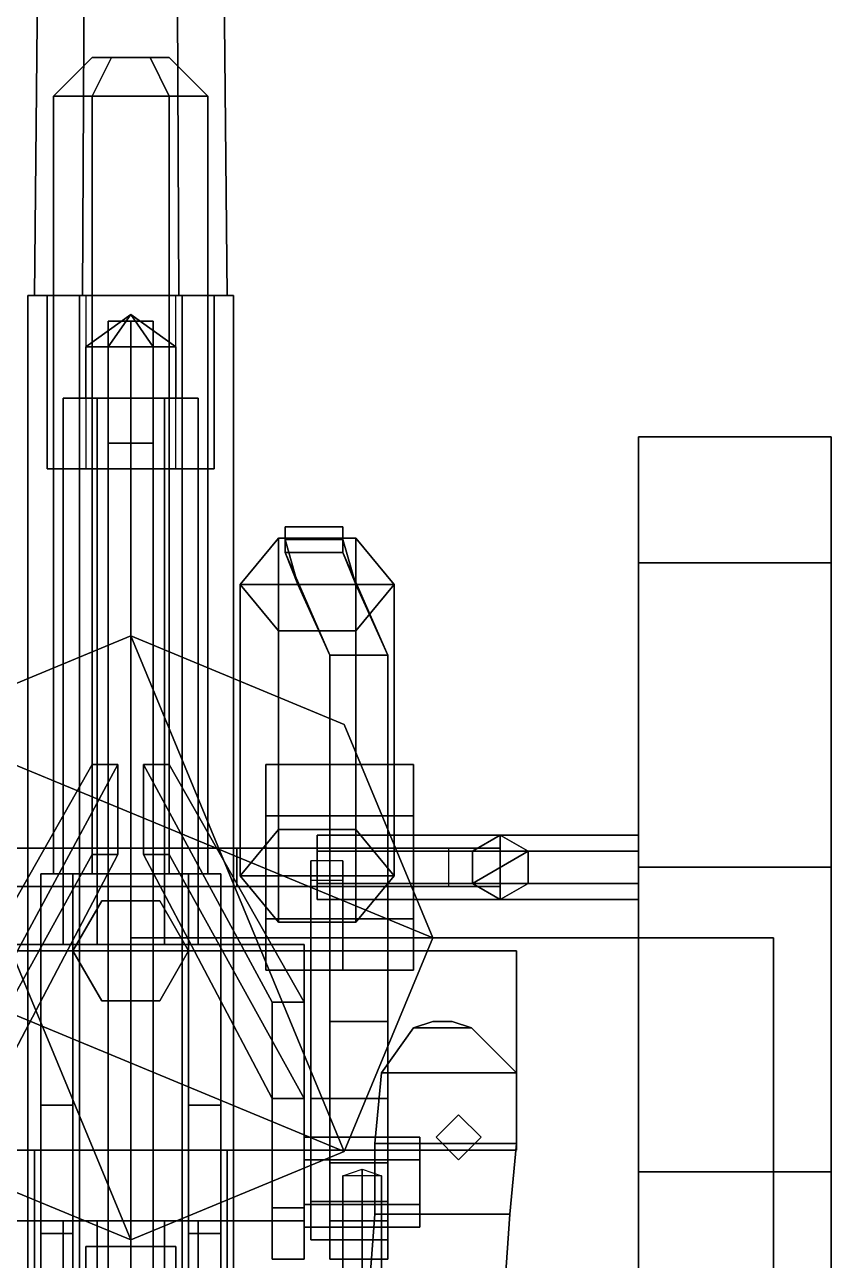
# Model space of a CAD drawing. Header units: millimetres. Extents: x -1.09 to 1.09, y -4.88 to 3.65.
# Drawn here: x -0.165 to 1.09, y -0.502 to 1.421 of the extents above; entities that cross this region are included whole.
import ezdxf

# ---------------------------------------------------------------- set-up
doc = ezdxf.new("R2010")
doc.units = ezdxf.units.MM
for name, color, linetype in [('gun', 1, 'Continuous'), ('sleeve', 5, 'Continuous'), ('support', 6, 'Continuous'), ('turret', 3, 'Continuous'), ('wheels', 2, 'Continuous')]:
    doc.layers.add(name, color=color, linetype=linetype)

msp = doc.modelspace()

# ---------------------------------------------------------------- linework, layer by layer
for points in [[(0.44, 0.19, 0.8086), (0.44, 0.27, 0.67), (0.21, 0.27, 0.67), (0.21, 0.19, 0.8086)], [(0.44, 0.27, 0.67), (0.44, 0.19, 0.5314), (0.21, 0.19, 0.5314), (0.21, 0.27, 0.67)], [(0.21, 0.03, 0.8086), (0.21, 0.19, 0.8086), (0.21, 0.27, 0.67), (0.21, -0.05, 0.67)], [(0.21, -0.05, 0.67), (0.21, 0.27, 0.67), (0.21, 0.19, 0.5314), (0.21, 0.03, 0.5314)], [(0.44, 0.03, 0.5314), (0.44, 0.19, 0.5314), (0.44, 0.27, 0.67), (0.44, -0.05, 0.67)], [(0.44, -0.05, 0.67), (0.44, 0.27, 0.67), (0.44, 0.19, 0.8086), (0.44, 0.03, 0.8086)], [(0.44, 0.03, 0.8086), (0.44, 0.19, 0.8086), (0.21, 0.19, 0.8086), (0.21, 0.03, 0.8086)], [(0.44, 0.19, 0.5314), (0.44, 0.03, 0.5314), (0.21, 0.03, 0.5314), (0.21, 0.19, 0.5314)], [(0.575, 0.16, 0.43), (0.5317, 0.135, 0.43), (0.5317, 0.135, 0.83), (0.575, 0.16, 0.83)], [(0.575, 0.06, 0.83), (0.575, 0.16, 0.83), (0.5317, 0.135, 0.83), (0.5317, 0.085, 0.83)], [(0.5317, 0.135, 0.43), (0.575, 0.16, 0.43), (0.6183, 0.135, 0.43), (0.5317, 0.085, 0.43)], [(0.6183, 0.135, 0.43), (0.575, 0.16, 0.43), (0.575, 0.16, 0.83), (0.6183, 0.135, 0.83)], [(0.6183, 0.085, 0.83), (0.6183, 0.135, 0.83), (0.575, 0.16, 0.83), (0.575, 0.06, 0.83)], [(0.575, 0.14, 0.48), (0.575, 0.14, 0.44), (-0.575, 0.14, 0.44), (-0.575, 0.14, 0.48)], [(-0.575, 0.14, 0.44), (0.575, 0.14, 0.44), (0.575, 0.08, 0.44), (-0.575, 0.08, 0.44)], [(-0.575, 0.08, 0.48), (0.575, 0.08, 0.48), (0.575, 0.14, 0.48), (-0.575, 0.14, 0.48)], [(0.165, 0.14, 0.54), (0.495, 0.14, 0.48), (-0.465, 0.14, 0.48), (-0.205, 0.14, 0.54)], [(-0.205, 0.08, 0.54), (0.165, 0.08, 0.54), (0.165, 0.14, 0.54), (-0.205, 0.14, 0.54)], [(0.165, 0.08, 0.54), (0.495, 0.08, 0.48), (0.495, 0.14, 0.48), (0.165, 0.14, 0.54)], [(0.5317, 0.135, 0.43), (0.5317, 0.085, 0.43), (0.5317, 0.085, 0.83), (0.5317, 0.135, 0.83)], [(0.5317, 0.085, 0.43), (0.6183, 0.135, 0.43), (0.6183, 0.085, 0.43), (0.575, 0.06, 0.43)], [(0.575, 0.08, 0.48), (0.575, 0.08, 0.44), (0.575, 0.14, 0.44), (0.575, 0.14, 0.48)], [(0.6183, 0.085, 0.43), (0.6183, 0.135, 0.43), (0.6183, 0.135, 0.83), (0.6183, 0.085, 0.83)], [(-0.575, 0.08, 0.44), (0.575, 0.08, 0.44), (0.575, 0.08, 0.48), (-0.575, 0.08, 0.48)], [(-0.465, 0.08, 0.48), (0.495, 0.08, 0.48), (0.165, 0.08, 0.54), (-0.205, 0.08, 0.54)], [(0.5317, 0.085, 0.43), (0.575, 0.06, 0.43), (0.575, 0.06, 0.83), (0.5317, 0.085, 0.83)], [(0.575, 0.06, 0.43), (0.6183, 0.085, 0.43), (0.6183, 0.085, 0.83), (0.575, 0.06, 0.83)], [(-0.045, 0.0579, 0.67), (-0.09, -0.02, 0.67), (-0.09, -0.02, 0.87), (-0.045, 0.0579, 0.87)], [(0.09, -0.02, 0.67), (-0.09, -0.02, 0.67), (-0.045, 0.0579, 0.67), (0.045, 0.0579, 0.67)], [(0.045, 0.0579, 0.67), (-0.045, 0.0579, 0.67), (-0.045, 0.0579, 0.87), (0.045, 0.0579, 0.87)], [(0.09, -0.02, 0.67), (0.045, 0.0579, 0.67), (0.045, 0.0579, 0.87), (0.09, -0.02, 0.87)], [(0.44, -0.05, 0.67), (0.44, 0.03, 0.8086), (0.21, 0.03, 0.8086), (0.21, -0.05, 0.67)], [(0.44, 0.03, 0.5314), (0.44, -0.05, 0.67), (0.21, -0.05, 0.67), (0.21, 0.03, 0.5314)], [(1, 0, -6.46), (1, 0, -7.46), (0, 0, -7.46), (0, 0, -6.46)], [(1, 0, -7.46), (1, -1, -7.46), (0, -1, -7.46), (0, 0, -7.46)], [(0, 0, -7.46), (0, -1, -7.46), (0, -1, -6.46), (0, 0, -6.46)], [(0, 0, -6.46), (0, -1, -6.46), (1, -1, -6.46), (1, 0, -6.46)], [(1, -1, -6.46), (1, -1, -7.46), (1, 0, -7.46), (1, 0, -6.46)], [(0.6, -0.02, 0.78), (0.6, -0.02, 0.6), (-0.6, -0.02, 0.6), (-0.6, -0.02, 0.78)], [(0.6, -0.02, 0.6), (0.6, -0.33, 0.62), (-0.6, -0.33, 0.62), (-0.6, -0.02, 0.6)], [(-0.6, -0.02, 0.78), (-0.6, -0.33, 0.76), (0.6, -0.33, 0.76), (0.6, -0.02, 0.78)], [(-0.09, -0.02, 0.67), (-0.045, -0.0979, 0.67), (-0.045, -0.0979, 0.87), (-0.09, -0.02, 0.87)], [(0.045, -0.0979, 0.67), (-0.045, -0.0979, 0.67), (-0.09, -0.02, 0.67), (0.09, -0.02, 0.67)], [(0.045, -0.0979, 0.67), (0.09, -0.02, 0.67), (0.09, -0.02, 0.87), (0.045, -0.0979, 0.87)], [(0.6, -0.33, 0.76), (0.6, -0.33, 0.62), (0.6, -0.02, 0.6), (0.6, -0.02, 0.78)], [(-0.045, -0.0979, 0.67), (0.045, -0.0979, 0.67), (0.045, -0.0979, 0.87), (-0.045, -0.0979, 0.87)], [(0.51, -0.275, 0.43), (0.475, -0.31, 0.43), (0.475, -0.31, 0.95), (0.51, -0.275, 0.95)], [(0.51, -0.275, 0.43), (0.545, -0.31, 0.43), (0.51, -0.345, 0.43), (0.475, -0.31, 0.43)], [(0.475, -0.31, 0.95), (0.51, -0.345, 0.95), (0.545, -0.31, 0.95), (0.51, -0.275, 0.95)], [(0.545, -0.31, 0.43), (0.51, -0.275, 0.43), (0.51, -0.275, 0.95), (0.545, -0.31, 0.95)], [(0.475, -0.31, 0.43), (0.51, -0.345, 0.43), (0.51, -0.345, 0.95), (0.475, -0.31, 0.95)], [(0.51, -0.345, 0.43), (0.545, -0.31, 0.43), (0.545, -0.31, 0.95), (0.51, -0.345, 0.95)], [(-0.6, -0.33, 0.76), (-0.6, -0.33, 0.62), (0.6, -0.33, 0.62), (0.6, -0.33, 0.76)], [(-0.15, -0.33, 0.62), (-0.15, -0.84, 0.62), (-0.15, -0.84, 0.76), (-0.15, -0.33, 0.76)], [(0.15, -0.33, 0.76), (0.15, -0.33, 0.62), (-0.15, -0.33, 0.62), (-0.15, -0.33, 0.76)], [(0.15, -0.33, 0.62), (0.15, -0.84, 0.62), (-0.15, -0.84, 0.62), (-0.15, -0.33, 0.62)], [(-0.15, -0.33, 0.76), (-0.15, -0.84, 0.76), (0.15, -0.84, 0.76), (0.15, -0.33, 0.76)], [(0.15, -0.84, 0.76), (0.15, -0.84, 0.62), (0.15, -0.33, 0.62), (0.15, -0.33, 0.76)]]:
    msp.add_3dface(points)
at = {"layer": 'gun'}
for points in [[(-0.07, 2.01, 1.6612), (-0.14, 2.01, 1.54), (-0.15, 1, 1.54), (-0.075, 1, 1.6699)], [(-0.14, 2.01, 1.54), (-0.07, 2.01, 1.4188), (-0.075, 1, 1.4101), (-0.15, 1, 1.54)], [(0.07, 2.01, 1.6612), (-0.07, 2.01, 1.6612), (-0.075, 1, 1.6699), (0.075, 1, 1.6699)], [(-0.07, 2.01, 1.4188), (0.07, 2.01, 1.4188), (0.075, 1, 1.4101), (-0.075, 1, 1.4101)], [(0.14, 2.01, 1.54), (0.07, 2.01, 1.6612), (0.075, 1, 1.6699), (0.15, 1, 1.54)], [(0.07, 2.01, 1.4188), (0.14, 2.01, 1.54), (0.15, 1, 1.54), (0.075, 1, 1.4101)], [(-0.08, 1, 1.6786), (-0.16, 1, 1.54), (-0.16, -0.59, 1.54), (-0.08, -0.59, 1.6786)], [(-0.16, 1, 1.54), (-0.08, 1, 1.4014), (-0.08, -0.59, 1.4014), (-0.16, -0.59, 1.54)], [(0.16, 1, 1.54), (-0.16, 1, 1.54), (-0.08, 1, 1.6786), (0.08, 1, 1.6786)], [(0.08, 1, 1.4014), (-0.08, 1, 1.4014), (-0.16, 1, 1.54), (0.16, 1, 1.54)], [(0.08, 1, 1.6786), (-0.08, 1, 1.6786), (-0.08, -0.59, 1.6786), (0.08, -0.59, 1.6786)], [(-0.08, 1, 1.4014), (0.08, 1, 1.4014), (0.08, -0.59, 1.4014), (-0.08, -0.59, 1.4014)], [(0.16, 1, 1.54), (0.08, 1, 1.6786), (0.08, -0.59, 1.6786), (0.16, -0.59, 1.54)], [(0.08, 1, 1.4014), (0.16, 1, 1.54), (0.16, -0.59, 1.54), (0.08, -0.59, 1.4014)], [(-0.035, 0.96, 1.2), (0, 0.96, 1.165), (0, -0.48, 1.165), (-0.035, -0.48, 1.2)], [(0, 0.96, 1.235), (-0.035, 0.96, 1.2), (-0.035, -0.48, 1.2), (0, -0.48, 1.235)], [(0, 0.96, 1.165), (0.035, 0.96, 1.2), (0.035, -0.48, 1.2), (0, -0.48, 1.165)], [(0.035, 0.96, 1.2), (0, 0.96, 1.235), (0, -0.48, 1.235), (0.035, -0.48, 1.2)], [(0, 0.77, 1.875), (-0.035, 0.77, 1.84), (-0.035, -0.67, 1.84), (0, -0.67, 1.875)], [(-0.035, 0.77, 1.84), (0, 0.77, 1.805), (0, -0.67, 1.805), (-0.035, -0.67, 1.84)], [(0.035, 0.77, 1.84), (0, 0.77, 1.875), (0, -0.67, 1.875), (0.035, -0.67, 1.84)], [(0, 0.77, 1.805), (0.035, 0.77, 1.84), (0.035, -0.67, 1.84), (0, -0.67, 1.805)], [(-0.07, -0.48, 1.24), (-0.07, -0.8, 1.24), (-0.07, -0.8, 1.32), (-0.07, -0.48, 1.32)], [(0.07, -0.48, 1.32), (0.07, -0.48, 1.24), (-0.07, -0.48, 1.24), (-0.07, -0.48, 1.32)], [(-0.07, -0.48, 1.16), (-0.07, -0.67, 1.16), (-0.07, -0.8, 1.24), (-0.07, -0.48, 1.24)], [(0.07, -0.48, 1.24), (0.07, -0.48, 1.16), (-0.07, -0.48, 1.16), (-0.07, -0.48, 1.24)], [(0.07, -0.48, 1.16), (0.07, -0.67, 1.16), (-0.07, -0.67, 1.16), (-0.07, -0.48, 1.16)], [(0.07, -0.8, 1.32), (0.07, -0.8, 1.24), (0.07, -0.48, 1.24), (0.07, -0.48, 1.32)], [(0.07, -0.8, 1.24), (0.07, -0.67, 1.16), (0.07, -0.48, 1.16), (0.07, -0.48, 1.24)]]:
    msp.add_3dface(points, dxfattribs=at)
at = {"layer": 'sleeve'}
for points in [[(-0.06, 1.31, 1.0861), (-0.12, 1.31, 1.19), (-0.06, 1.37, 1.19), (-0.03, 1.37, 1.138)], [(-0.12, 1.31, 1.19), (-0.06, 1.31, 1.2939), (-0.03, 1.37, 1.242), (-0.06, 1.37, 1.19)], [(0.06, 1.31, 1.0861), (-0.06, 1.31, 1.0861), (-0.03, 1.37, 1.138), (0.03, 1.37, 1.138)], [(-0.06, 1.31, 1.2939), (0.06, 1.31, 1.2939), (0.03, 1.37, 1.242), (-0.03, 1.37, 1.242)], [(-0.03, 1.37, 1.242), (0.03, 1.37, 1.242), (0.06, 1.37, 1.19), (-0.06, 1.37, 1.19)], [(-0.06, 1.37, 1.19), (0.06, 1.37, 1.19), (0.03, 1.37, 1.138), (-0.03, 1.37, 1.138)], [(0.12, 1.31, 1.19), (0.06, 1.31, 1.0861), (0.03, 1.37, 1.138), (0.06, 1.37, 1.19)], [(0.06, 1.31, 1.2939), (0.12, 1.31, 1.19), (0.06, 1.37, 1.19), (0.03, 1.37, 1.242)], [(-0.06, 1.31, 1.2939), (-0.12, 1.31, 1.19), (-0.12, 0.1, 1.19), (-0.06, 0.1, 1.2939)], [(-0.12, 1.31, 1.19), (-0.06, 1.31, 1.0861), (-0.06, 0.1, 1.0861), (-0.12, 0.1, 1.19)], [(0.06, 1.31, 1.2939), (-0.06, 1.31, 1.2939), (-0.06, 0.1, 1.2939), (0.06, 0.1, 1.2939)], [(-0.06, 1.31, 1.0861), (0.06, 1.31, 1.0861), (0.06, 0.1, 1.0861), (-0.06, 0.1, 1.0861)], [(0.12, 1.31, 1.19), (0.06, 1.31, 1.2939), (0.06, 0.1, 1.2939), (0.12, 0.1, 1.19)], [(0.06, 1.31, 1.0861), (0.12, 1.31, 1.19), (0.12, 0.1, 1.19), (0.06, 0.1, 1.0861)], [(-0.07, 1, 1.27), (-0.07, 0.73, 1.27), (-0.13, 0.73, 1.44), (-0.13, 1, 1.44)], [(0.13, 1, 1.44), (0.07, 1, 1.27), (-0.07, 1, 1.27), (-0.13, 1, 1.44)], [(-0.13, 1, 1.44), (-0.13, 0.73, 1.44), (0.13, 0.73, 1.44), (0.13, 1, 1.44)], [(0.13, 0.73, 1.44), (0.07, 0.73, 1.27), (0.07, 1, 1.27), (0.13, 1, 1.44)], [(-0.035, 0.92, 1.7794), (-0.07, 0.92, 1.84), (0, 0.97, 1.84)], [(-0.07, 0.92, 1.84), (-0.035, 0.92, 1.9006), (0, 0.97, 1.84)], [(0.035, 0.92, 1.7794), (-0.035, 0.92, 1.7794), (0, 0.97, 1.84)], [(-0.035, 0.92, 1.9006), (0.035, 0.92, 1.9006), (0, 0.97, 1.84)], [(0.07, 0.92, 1.84), (0.035, 0.92, 1.7794), (0, 0.97, 1.84)], [(0.035, 0.92, 1.9006), (0.07, 0.92, 1.84), (0, 0.97, 1.84)], [(-0.035, 0.92, 1.9006), (-0.07, 0.92, 1.84), (-0.07, 0.84, 1.84), (-0.035, 0.84, 1.9006)], [(-0.07, 0.92, 1.84), (-0.035, 0.92, 1.7794), (-0.035, 0.84, 1.7794), (-0.07, 0.84, 1.84)], [(0.035, 0.92, 1.9006), (-0.035, 0.92, 1.9006), (-0.035, 0.84, 1.9006), (0.035, 0.84, 1.9006)], [(-0.035, 0.92, 1.7794), (0.035, 0.92, 1.7794), (0.035, 0.84, 1.7794), (-0.035, 0.84, 1.7794)], [(0.07, 0.92, 1.84), (0.035, 0.92, 1.9006), (0.035, 0.84, 1.9006), (0.07, 0.84, 1.84)], [(0.035, 0.92, 1.7794), (0.07, 0.92, 1.84), (0.07, 0.84, 1.84), (0.035, 0.84, 1.7794)], [(-0.0525, 0.84, 1.9609), (-0.105, 0.84, 1.87), (-0.105, -0.01, 1.87), (-0.0525, -0.01, 1.9609)], [(-0.105, 0.84, 1.87), (-0.0525, 0.84, 1.7791), (-0.0525, -0.01, 1.7791), (-0.105, -0.01, 1.87)], [(0.105, 0.84, 1.87), (-0.105, 0.84, 1.87), (-0.0525, 0.84, 1.9609), (0.0525, 0.84, 1.9609)], [(0.0525, 0.84, 1.7791), (-0.0525, 0.84, 1.7791), (-0.105, 0.84, 1.87), (0.105, 0.84, 1.87)], [(0.0525, 0.84, 1.9609), (-0.0525, 0.84, 1.9609), (-0.0525, -0.01, 1.9609), (0.0525, -0.01, 1.9609)], [(-0.0525, 0.84, 1.7791), (0.0525, 0.84, 1.7791), (0.0525, -0.01, 1.7791), (-0.0525, -0.01, 1.7791)], [(0.105, 0.84, 1.87), (0.0525, 0.84, 1.9609), (0.0525, -0.01, 1.9609), (0.105, -0.01, 1.87)], [(0.0525, 0.84, 1.7791), (0.105, 0.84, 1.87), (0.105, -0.01, 1.87), (0.0525, -0.01, 1.7791)], [(-0.13, 0.73, 1.44), (-0.07, 0.73, 1.27), (0.07, 0.73, 1.27), (0.13, 0.73, 1.44)], [(-0.06, 0.13, 1.09), (-0.27, -0.25, 1.35), (-0.27, -0.1, 1.35), (-0.06, 0.27, 1.09)], [(-0.06, 0.27, 1.09), (-0.27, -0.1, 1.35), (-0.22, -0.1, 1.35), (-0.02, 0.27, 1.09)], [(-0.22, -0.1, 1.35), (-0.22, -0.25, 1.35), (-0.02, 0.13, 1.09), (-0.02, 0.27, 1.09)], [(-0.02, 0.27, 1.09), (-0.02, 0.13, 1.09), (-0.06, 0.13, 1.09), (-0.06, 0.27, 1.09)], [(0.06, 0.27, 1.09), (0.06, 0.13, 1.09), (0.02, 0.13, 1.09), (0.02, 0.27, 1.09)], [(0.02, 0.13, 1.09), (0.22, -0.25, 1.35), (0.22, -0.1, 1.35), (0.02, 0.27, 1.09)], [(0.02, 0.27, 1.09), (0.22, -0.1, 1.35), (0.27, -0.1, 1.35), (0.06, 0.27, 1.09)], [(0.27, -0.1, 1.35), (0.27, -0.25, 1.35), (0.06, 0.13, 1.09), (0.06, 0.27, 1.09)], [(-0.02, 0.13, 1.09), (-0.22, -0.25, 1.35), (-0.27, -0.25, 1.35), (-0.06, 0.13, 1.09)], [(0.06, 0.13, 1.09), (0.27, -0.25, 1.35), (0.22, -0.25, 1.35), (0.02, 0.13, 1.09)], [(-0.09, 0.1, 1.19), (-0.09, 0.1, 1.09), (-0.14, 0.1, 1.09), (-0.14, 0.1, 1.19)], [(-0.14, 0.1, 1.09), (-0.14, -0.26, 1.09), (-0.14, -0.26, 1.19), (-0.14, 0.1, 1.19)], [(-0.09, 0.1, 1.09), (-0.09, -0.26, 1.09), (-0.14, -0.26, 1.09), (-0.14, 0.1, 1.09)], [(-0.14, 0.1, 1.19), (-0.14, -0.26, 1.19), (-0.09, -0.26, 1.19), (-0.09, 0.1, 1.19)], [(0.12, 0.1, 1.19), (0.06, 0.1, 1.2939), (-0.06, 0.1, 1.2939), (-0.12, 0.1, 1.19)], [(0.06, 0.1, 1.0861), (0.12, 0.1, 1.19), (-0.12, 0.1, 1.19), (-0.06, 0.1, 1.0861)], [(-0.09, -0.26, 1.19), (-0.09, -0.26, 1.09), (-0.09, 0.1, 1.09), (-0.09, 0.1, 1.19)], [(0.14, 0.1, 1.19), (0.14, 0.1, 1.09), (0.09, 0.1, 1.09), (0.09, 0.1, 1.19)], [(0.09, 0.1, 1.09), (0.09, -0.26, 1.09), (0.09, -0.26, 1.19), (0.09, 0.1, 1.19)], [(0.14, 0.1, 1.09), (0.14, -0.26, 1.09), (0.09, -0.26, 1.09), (0.09, 0.1, 1.09)], [(0.09, 0.1, 1.19), (0.09, -0.26, 1.19), (0.14, -0.26, 1.19), (0.14, 0.1, 1.19)], [(0.14, -0.26, 1.19), (0.14, -0.26, 1.09), (0.14, 0.1, 1.09), (0.14, 0.1, 1.19)], [(0, -0.01, 1.73), (-0.27, -0.01, 1.73), (-0.09, -0.01, 1.97), (0, -0.01, 1.99)], [(-0.09, -0.01, 1.97), (-0.27, -0.01, 1.73), (-0.27, -0.44, 1.73), (-0.09, -0.44, 1.97)], [(0, -0.44, 1.73), (-0.27, -0.44, 1.73), (-0.27, -0.01, 1.73), (0, -0.01, 1.73)], [(0, -0.01, 1.99), (-0.09, -0.01, 1.97), (-0.09, -0.44, 1.97), (0, -0.44, 1.99)], [(0.09, -0.01, 1.97), (0.27, -0.01, 1.73), (0, -0.01, 1.73), (0, -0.01, 1.99)], [(0, -0.01, 1.73), (0.27, -0.01, 1.73), (0.27, -0.44, 1.73), (0, -0.44, 1.73)], [(0, -0.44, 1.99), (0.09, -0.44, 1.97), (0.09, -0.01, 1.97), (0, -0.01, 1.99)], [(0.09, -0.44, 1.97), (0.27, -0.44, 1.73), (0.27, -0.01, 1.73), (0.09, -0.01, 1.97)], [(0.22, -0.1, 1.35), (0.22, -0.42, 1.35), (0.22, -0.5, 1.57), (0.22, -0.1, 1.57)], [(0.27, -0.1, 1.57), (0.27, -0.1, 1.35), (0.22, -0.1, 1.35), (0.22, -0.1, 1.57)], [(0.22, -0.1, 1.57), (0.22, -0.5, 1.57), (0.22, -0.5, 1.73), (0.22, -0.1, 1.73)], [(0.27, -0.1, 1.73), (0.27, -0.1, 1.57), (0.22, -0.1, 1.57), (0.22, -0.1, 1.73)], [(0.22, -0.1, 1.73), (0.22, -0.5, 1.73), (0.27, -0.5, 1.73), (0.27, -0.1, 1.73)], [(0.27, -0.5, 1.57), (0.27, -0.42, 1.35), (0.27, -0.1, 1.35), (0.27, -0.1, 1.57)], [(0.27, -0.5, 1.73), (0.27, -0.5, 1.57), (0.27, -0.1, 1.57), (0.27, -0.1, 1.73)], [(-0.14, -0.26, 1.09), (-0.14, -0.46, 1.09), (-0.14, -0.46, 1.31), (-0.14, -0.26, 1.19)], [(-0.09, -0.26, 1.09), (-0.09, -0.46, 1.09), (-0.14, -0.46, 1.09), (-0.14, -0.26, 1.09)], [(-0.14, -0.26, 1.19), (-0.14, -0.46, 1.31), (-0.09, -0.46, 1.31), (-0.09, -0.26, 1.19)], [(-0.09, -0.46, 1.31), (-0.09, -0.46, 1.09), (-0.09, -0.26, 1.09), (-0.09, -0.26, 1.19)], [(0.09, -0.26, 1.09), (0.09, -0.46, 1.09), (0.09, -0.46, 1.31), (0.09, -0.26, 1.19)], [(0.14, -0.26, 1.09), (0.14, -0.46, 1.09), (0.09, -0.46, 1.09), (0.09, -0.26, 1.09)], [(0.09, -0.26, 1.19), (0.09, -0.46, 1.31), (0.14, -0.46, 1.31), (0.14, -0.26, 1.19)], [(0.14, -0.46, 1.31), (0.14, -0.46, 1.09), (0.14, -0.26, 1.09), (0.14, -0.26, 1.19)], [(0.27, -0.25, 1.35), (0.27, -0.42, 1.35), (0.22, -0.42, 1.35), (0.22, -0.25, 1.35)], [(0.45, -0.345, 1.5706), (0.45, -0.31, 1.51), (0.27, -0.31, 1.51), (0.27, -0.345, 1.5706)], [(0.45, -0.31, 1.51), (0.45, -0.345, 1.4494), (0.27, -0.345, 1.4494), (0.27, -0.31, 1.51)], [(0.45, -0.45, 1.51), (0.45, -0.31, 1.51), (0.45, -0.345, 1.5706), (0.45, -0.415, 1.5706)], [(0.45, -0.415, 1.4494), (0.45, -0.345, 1.4494), (0.45, -0.31, 1.51), (0.45, -0.45, 1.51)], [(0.45, -0.415, 1.5706), (0.45, -0.345, 1.5706), (0.27, -0.345, 1.5706), (0.27, -0.415, 1.5706)], [(0.45, -0.345, 1.4494), (0.45, -0.415, 1.4494), (0.27, -0.415, 1.4494), (0.27, -0.345, 1.4494)], [(0.22, -0.5, 1.57), (0.22, -0.42, 1.35), (0.27, -0.42, 1.35), (0.27, -0.5, 1.57)], [(0.45, -0.45, 1.51), (0.45, -0.415, 1.5706), (0.27, -0.415, 1.5706), (0.27, -0.45, 1.51)], [(0.45, -0.415, 1.4494), (0.45, -0.45, 1.51), (0.27, -0.45, 1.51), (0.27, -0.415, 1.4494)], [(-0.09, -0.44, 1.97), (-0.27, -0.44, 1.73), (0, -0.44, 1.73), (0, -0.44, 1.99)], [(-0.0525, -0.44, 1.9609), (-0.105, -0.44, 1.87), (-0.105, -0.57, 1.87), (-0.0525, -0.57, 1.9609)], [(-0.105, -0.44, 1.87), (-0.0525, -0.44, 1.7791), (-0.0525, -0.57, 1.7791), (-0.105, -0.57, 1.87)], [(0.0525, -0.44, 1.9609), (-0.0525, -0.44, 1.9609), (-0.0525, -0.57, 1.9609), (0.0525, -0.57, 1.9609)], [(-0.0525, -0.44, 1.7791), (0.0525, -0.44, 1.7791), (0.0525, -0.57, 1.7791), (-0.0525, -0.57, 1.7791)], [(0, -0.44, 1.73), (0.27, -0.44, 1.73), (0.09, -0.44, 1.97), (0, -0.44, 1.99)], [(0.105, -0.44, 1.87), (0.0525, -0.44, 1.9609), (0.0525, -0.57, 1.9609), (0.105, -0.57, 1.87)], [(0.0525, -0.44, 1.7791), (0.105, -0.44, 1.87), (0.105, -0.57, 1.87), (0.0525, -0.57, 1.7791)], [(-0.14, -0.46, 1.09), (-0.14, -1.98, 1.09), (-0.14, -1.98, 1.31), (-0.14, -0.46, 1.31)], [(-0.09, -0.46, 1.09), (-0.09, -1.98, 1.09), (-0.14, -1.98, 1.09), (-0.14, -0.46, 1.09)], [(-0.14, -0.46, 1.31), (-0.14, -1.98, 1.31), (-0.09, -1.98, 1.31), (-0.09, -0.46, 1.31)], [(-0.09, -1.98, 1.31), (-0.09, -1.98, 1.09), (-0.09, -0.46, 1.09), (-0.09, -0.46, 1.31)], [(0.09, -0.46, 1.09), (0.09, -1.98, 1.09), (0.09, -1.98, 1.31), (0.09, -0.46, 1.31)], [(0.14, -0.46, 1.09), (0.14, -1.98, 1.09), (0.09, -1.98, 1.09), (0.09, -0.46, 1.09)], [(0.09, -0.46, 1.31), (0.09, -1.98, 1.31), (0.14, -1.98, 1.31), (0.14, -0.46, 1.31)], [(0.14, -1.98, 1.31), (0.14, -1.98, 1.09), (0.14, -0.46, 1.09), (0.14, -0.46, 1.31)], [(0.22, -0.5, 1.73), (0.22, -0.5, 1.57), (0.27, -0.5, 1.57), (0.27, -0.5, 1.73)]]:
    msp.add_3dface(points, dxfattribs=at)
at = {"layer": 'support'}
for points in [[(0.47, -0.13, 0.86), (0.44, -0.14, 0.86), (0.44, -0.14, 0.93), (0.47, -0.13, 0.93)], [(0.5, -0.13, 0.86), (0.53, -0.14, 0.86), (0.44, -0.14, 0.86), (0.47, -0.13, 0.86)], [(0.44, -0.14, 0.93), (0.53, -0.14, 0.93), (0.5, -0.13, 0.93), (0.47, -0.13, 0.93)], [(0.47, -0.13, 0.45), (0.44, -0.14, 0.45), (0.44, -0.14, 0.52), (0.47, -0.13, 0.52)], [(0.5, -0.13, 0.45), (0.53, -0.14, 0.45), (0.44, -0.14, 0.45), (0.47, -0.13, 0.45)], [(0.44, -0.14, 0.52), (0.53, -0.14, 0.52), (0.5, -0.13, 0.52), (0.47, -0.13, 0.52)], [(0.47, -0.13, 0.93), (0.5, -0.13, 0.93), (0.5, -0.13, 0.86), (0.47, -0.13, 0.86)], [(0.47, -0.13, 0.52), (0.5, -0.13, 0.52), (0.5, -0.13, 0.45), (0.47, -0.13, 0.45)], [(0.5, -0.13, 0.93), (0.53, -0.14, 0.93), (0.53, -0.14, 0.86), (0.5, -0.13, 0.86)], [(0.5, -0.13, 0.52), (0.53, -0.14, 0.52), (0.53, -0.14, 0.45), (0.5, -0.13, 0.45)], [(0.39, -0.21, 0.93), (0.6, -0.21, 0.93), (0.53, -0.14, 0.93), (0.44, -0.14, 0.93)], [(0.53, -0.14, 0.86), (0.6, -0.21, 0.86), (0.39, -0.21, 0.86), (0.44, -0.14, 0.86)], [(0.44, -0.14, 0.86), (0.39, -0.21, 0.86), (0.39, -0.21, 0.93), (0.44, -0.14, 0.93)], [(0.44, -0.14, 0.45), (0.39, -0.21, 0.45), (0.39, -0.21, 0.52), (0.44, -0.14, 0.52)], [(0.53, -0.14, 0.45), (0.6, -0.21, 0.45), (0.39, -0.21, 0.45), (0.44, -0.14, 0.45)], [(0.39, -0.21, 0.52), (0.6, -0.21, 0.52), (0.53, -0.14, 0.52), (0.44, -0.14, 0.52)], [(0.53, -0.14, 0.93), (0.6, -0.21, 0.93), (0.6, -0.21, 0.86), (0.53, -0.14, 0.86)], [(0.53, -0.14, 0.52), (0.6, -0.21, 0.52), (0.6, -0.21, 0.45), (0.53, -0.14, 0.45)], [(0.38, -0.32, 0.93), (0.6, -0.32, 0.93), (0.6, -0.21, 0.93), (0.39, -0.21, 0.93)], [(0.6, -0.21, 0.86), (0.6, -0.32, 0.86), (0.38, -0.32, 0.86), (0.39, -0.21, 0.86)], [(0.39, -0.21, 0.86), (0.38, -0.32, 0.86), (0.38, -0.32, 0.93), (0.39, -0.21, 0.93)], [(0.39, -0.21, 0.45), (0.38, -0.32, 0.45), (0.38, -0.32, 0.52), (0.39, -0.21, 0.52)], [(0.6, -0.21, 0.45), (0.6, -0.32, 0.45), (0.38, -0.32, 0.45), (0.39, -0.21, 0.45)], [(0.38, -0.32, 0.52), (0.6, -0.32, 0.52), (0.6, -0.21, 0.52), (0.39, -0.21, 0.52)], [(0.6, -0.21, 0.93), (0.6, -0.32, 0.93), (0.6, -0.32, 0.86), (0.6, -0.21, 0.86)], [(0.6, -0.21, 0.52), (0.6, -0.32, 0.52), (0.6, -0.32, 0.45), (0.6, -0.21, 0.45)], [(0.38, -0.43, 0.93), (0.59, -0.43, 0.93), (0.6, -0.32, 0.93), (0.38, -0.32, 0.93)], [(0.6, -0.32, 0.86), (0.59, -0.43, 0.76), (0.38, -0.43, 0.76), (0.38, -0.32, 0.86)], [(0.38, -0.32, 0.86), (0.38, -0.43, 0.76), (0.38, -0.43, 0.93), (0.38, -0.32, 0.93)], [(0.38, -0.32, 0.45), (0.38, -0.43, 0.45), (0.38, -0.43, 0.63), (0.38, -0.32, 0.52)], [(0.6, -0.32, 0.45), (0.59, -0.43, 0.45), (0.38, -0.43, 0.45), (0.38, -0.32, 0.45)], [(0.38, -0.43, 0.63), (0.59, -0.43, 0.63), (0.6, -0.32, 0.52), (0.38, -0.32, 0.52)], [(0.6, -0.32, 0.93), (0.59, -0.43, 0.93), (0.59, -0.43, 0.76), (0.6, -0.32, 0.86)], [(0.6, -0.32, 0.52), (0.59, -0.43, 0.63), (0.59, -0.43, 0.45), (0.6, -0.32, 0.45)], [(0.26, -2.02, 0.63), (0.48, -2.02, 0.63), (0.59, -0.43, 0.93), (0.38, -0.43, 0.93)], [(0.59, -0.43, 0.45), (0.48, -2.02, 0.27), (0.26, -2.02, 0.27), (0.38, -0.43, 0.45)], [(0.38, -0.43, 0.45), (0.26, -2.02, 0.27), (0.26, -2.02, 0.63), (0.38, -0.43, 0.93)], [(0.38, -0.43, 0.93), (0.59, -0.43, 0.93), (0.59, -0.43, 0.45), (0.38, -0.43, 0.45)], [(0.59, -0.43, 0.93), (0.48, -2.02, 0.63), (0.48, -2.02, 0.27), (0.59, -0.43, 0.45)]]:
    msp.add_3dface(points, dxfattribs=at)
at = {"layer": 'turret'}
for points in [[(0.24, 0.64, 1.06), (0.24, 0.6, 1.02), (0.26, 0.55, 1.07), (0.24, 0.62, 1.12)], [(0.33, 0.62, 1.12), (0.33, 0.64, 1.06), (0.24, 0.64, 1.06), (0.24, 0.62, 1.12)], [(0.33, 0.64, 1.06), (0.33, 0.6, 1.02), (0.24, 0.6, 1.02), (0.24, 0.64, 1.06)], [(0.35, 0.55, 1.07), (0.33, 0.6, 1.02), (0.33, 0.64, 1.06), (0.33, 0.62, 1.12)], [(0.23, 0.6222, 1.2148), (0.17, 0.55, 1.14), (0.17, 0.0968, 1.5776), (0.23, 0.169, 1.6524)], [(0.23, 0.6222, 1.2148), (0.35, 0.6222, 1.2148), (0.41, 0.55, 1.14), (0.17, 0.55, 1.14)], [(0.35, 0.6222, 1.2148), (0.23, 0.6222, 1.2148), (0.23, 0.169, 1.6524), (0.35, 0.169, 1.6524)], [(0.24, 0.62, 1.12), (0.26, 0.55, 1.07), (0.35, 0.55, 1.07), (0.33, 0.62, 1.12)], [(0.41, 0.55, 1.14), (0.35, 0.6222, 1.2148), (0.35, 0.169, 1.6524), (0.41, 0.0968, 1.5776)], [(0.24, 0.6, 1.02), (0.31, 0.44, 0.97), (0.31, 0.44, 1.04), (0.26, 0.55, 1.07)], [(0.33, 0.6, 1.02), (0.4, 0.44, 0.97), (0.31, 0.44, 0.97), (0.24, 0.6, 1.02)], [(0.4, 0.44, 1.04), (0.4, 0.44, 0.97), (0.33, 0.6, 1.02), (0.35, 0.55, 1.07)], [(0.17, 0.55, 1.14), (0.23, 0.4778, 1.0652), (0.23, 0.0246, 1.5029), (0.17, 0.0968, 1.5776)], [(0.17, 0.55, 1.14), (0.41, 0.55, 1.14), (0.35, 0.4778, 1.0652), (0.23, 0.4778, 1.0652)], [(0.26, 0.55, 1.07), (0.31, 0.44, 1.04), (0.4, 0.44, 1.04), (0.35, 0.55, 1.07)], [(0.35, 0.4778, 1.0652), (0.41, 0.55, 1.14), (0.41, 0.0968, 1.5776), (0.35, 0.0246, 1.5029)], [(0, 0.47, 0.87), (-0.3323, 0.3323, 0.87), (-0.3323, 0.3323, 0.97), (0, 0.47, 0.97)], [(-0.3323, 0.3323, 0.97), (0.47, 0, 0.97), (0.3323, 0.3323, 0.97), (0, 0.47, 0.97)], [(0, 0.47, 0.87), (0.3323, -0.3323, 0.87), (0, -0.47, 0.87), (-0.3323, 0.3323, 0.87)], [(0.3323, 0.3323, 0.87), (0, 0.47, 0.87), (0, 0.47, 0.97), (0.3323, 0.3323, 0.97)], [(0.3323, 0.3323, 0.87), (0.47, 0, 0.87), (0.3323, -0.3323, 0.87), (0, 0.47, 0.87)], [(0.23, 0.4778, 1.0652), (0.35, 0.4778, 1.0652), (0.35, 0.0246, 1.5029), (0.23, 0.0246, 1.5029)], [(0.31, 0.44, 0.97), (0.31, -0.33, 0.97), (0.31, -0.35, 1.04), (0.31, 0.44, 1.04)], [(0.4, 0.44, 1.04), (0.4, 0.44, 0.97), (0.31, 0.44, 0.97), (0.31, 0.44, 1.04)], [(0.4, 0.44, 0.97), (0.4, -0.33, 0.97), (0.31, -0.33, 0.97), (0.31, 0.44, 0.97)], [(0.4, -0.13, 1.41), (0.4, 0.44, 1.04), (0.31, 0.44, 1.04), (0.31, -0.13, 1.41)], [(0.31, 0.44, 1.04), (0.31, -0.35, 1.04), (0.31, -0.44, 1.41), (0.31, -0.13, 1.41)], [(0.4, -0.35, 1.04), (0.4, -0.33, 0.97), (0.4, 0.44, 0.97), (0.4, 0.44, 1.04)], [(0.4, -0.44, 1.41), (0.4, -0.35, 1.04), (0.4, 0.44, 1.04), (0.4, -0.13, 1.41)], [(-0.47, 0, 0.97), (0.3323, -0.3323, 0.97), (0.47, 0, 0.97), (-0.3323, 0.3323, 0.97)], [(-0.3323, 0.3323, 0.87), (0, -0.47, 0.87), (-0.3323, -0.3323, 0.87), (-0.47, 0, 0.87)], [(0.47, 0, 0.87), (0.3323, 0.3323, 0.87), (0.3323, 0.3323, 0.97), (0.47, 0, 0.97)], [(0.17, 0.0968, 1.5776), (0.41, 0.0968, 1.5776), (0.35, 0.169, 1.6524), (0.23, 0.169, 1.6524)], [(0.28, 0.09, 1.54), (0.28, -0.05, 1.68), (0.28, 0, 1.71), (0.28, 0.12, 1.57)], [(0.28, 0.12, 1.57), (0.28, 0, 1.71), (0.33, 0, 1.71), (0.33, 0.12, 1.57)], [(0.33, 0, 1.71), (0.33, -0.05, 1.68), (0.33, 0.09, 1.54), (0.33, 0.12, 1.57)], [(0.23, 0.0246, 1.5029), (0.35, 0.0246, 1.5029), (0.41, 0.0968, 1.5776), (0.17, 0.0968, 1.5776)], [(0.33, 0.09, 1.54), (0.33, -0.05, 1.68), (0.28, -0.05, 1.68), (0.28, 0.09, 1.54)], [(-0.3323, -0.3323, 0.97), (0, -0.47, 0.97), (0.3323, -0.3323, 0.97), (-0.47, 0, 0.97)], [(0.28, -0.25, 1.57), (0.28, -0.47, 1.57), (0.28, -0.41, 1.71), (0.28, 0, 1.71)], [(0.4, 0, 1.71), (0.4, -0.25, 1.57), (0.28, -0.25, 1.57), (0.28, 0, 1.71)], [(0.28, 0, 1.71), (0.28, -0.41, 1.71), (0.4, -0.41, 1.71), (0.4, 0, 1.71)], [(0.3323, -0.3323, 0.87), (0.47, 0, 0.87), (0.47, 0, 0.97), (0.3323, -0.3323, 0.97)], [(0.4, -0.41, 1.71), (0.4, -0.47, 1.57), (0.4, -0.25, 1.57), (0.4, 0, 1.71)], [(0.31, -0.13, 1.41), (0.31, -0.44, 1.41), (0.31, -0.5, 1.49), (0.31, -0.25, 1.49)], [(0.4, -0.25, 1.49), (0.4, -0.13, 1.41), (0.31, -0.13, 1.41), (0.31, -0.25, 1.49)], [(0.4, -0.5, 1.49), (0.4, -0.44, 1.41), (0.4, -0.13, 1.41), (0.4, -0.25, 1.49)], [(0.4, -0.25, 1.57), (0.4, -0.47, 1.57), (0.28, -0.47, 1.57), (0.28, -0.25, 1.57)], [(0.4, -0.25, 1.57), (0.4, -0.25, 1.49), (0.31, -0.25, 1.49), (0.31, -0.25, 1.57)], [(0.31, -0.25, 1.49), (0.31, -0.5, 1.49), (0.31, -0.47, 1.57), (0.31, -0.25, 1.57)], [(0.4, -0.47, 1.57), (0.4, -0.5, 1.49), (0.4, -0.25, 1.49), (0.4, -0.25, 1.57)], [(-0.3323, -0.3323, 0.87), (0, -0.47, 0.87), (0, -0.47, 0.97), (-0.3323, -0.3323, 0.97)], [(0, -0.47, 0.87), (0.3323, -0.3323, 0.87), (0.3323, -0.3323, 0.97), (0, -0.47, 0.97)], [(0.31, -0.35, 1.04), (0.31, -0.33, 0.97), (0.4, -0.33, 0.97), (0.4, -0.35, 1.04)], [(0.31, -0.44, 1.41), (0.31, -0.35, 1.04), (0.4, -0.35, 1.04), (0.4, -0.44, 1.41)], [(0.33, -0.37, 1.14), (0.36, -0.36, 1.11), (0.36, -1.09, 1.11), (0.33, -1.09, 1.14)], [(0.36, -0.36, 1.11), (0.39, -0.37, 1.14), (0.39, -1.09, 1.14), (0.36, -1.09, 1.11)], [(0.36, -0.37, 1.17), (0.33, -0.37, 1.14), (0.33, -1.09, 1.14), (0.36, -1.09, 1.17)], [(0.39, -0.37, 1.14), (0.36, -0.37, 1.17), (0.36, -1.09, 1.17), (0.39, -1.09, 1.14)], [(0.28, -0.41, 1.71), (0.28, -0.47, 1.57), (0.4, -0.47, 1.57), (0.4, -0.41, 1.71)], [(0.31, -0.5, 1.49), (0.31, -0.44, 1.41), (0.4, -0.44, 1.41), (0.4, -0.5, 1.49)], [(0.31, -0.47, 1.57), (0.31, -0.5, 1.49), (0.4, -0.5, 1.49), (0.4, -0.47, 1.57)]]:
    msp.add_3dface(points, dxfattribs=at)
at = {"layer": 'wheels'}
for points in [[(0.79, -0.3638, 0.1962), (0.79, 0.78, 0.67), (0.79, 0.5838, 0.1962), (0.79, 0.11)], [(0.79, -0.56, 0.67), (0.79, 0.5838, 1.1438), (0.79, 0.78, 0.67), (0.79, -0.3638, 0.1962)], [(1.09, 0.78, 0.67), (1.09, 0.5838, 0.1962), (0.79, 0.5838, 0.1962), (0.79, 0.78, 0.67)], [(1.09, 0.5838, 1.1438), (1.09, 0.78, 0.67), (0.79, 0.78, 0.67), (0.79, 0.5838, 1.1438)], [(1.09, 0.11), (1.09, 0.5838, 0.1962), (1.09, 0.78, 0.67), (1.09, -0.3638, 0.1962)], [(1.09, -0.3638, 0.1962), (1.09, 0.78, 0.67), (1.09, 0.5838, 1.1438), (1.09, -0.56, 0.67)], [(0.79, -0.3638, 1.1438), (0.79, 0.11, 1.34), (0.79, 0.5838, 1.1438), (0.79, -0.56, 0.67)], [(1.09, 0.11, 1.34), (1.09, 0.5838, 1.1438), (0.79, 0.5838, 1.1438), (0.79, 0.11, 1.34)], [(1.09, 0.5838, 0.1962), (1.09, 0.11), (0.79, 0.11), (0.79, 0.5838, 0.1962)], [(1.09, -0.56, 0.67), (1.09, 0.5838, 1.1438), (1.09, 0.11, 1.34), (1.09, -0.3638, 1.1438)], [(0.79, 0.135, 0.7133), (0.79, 0.16, 0.67), (0.29, 0.16, 0.67), (0.29, 0.135, 0.7133)], [(0.79, 0.16, 0.67), (0.79, 0.135, 0.6267), (0.29, 0.135, 0.6267), (0.29, 0.16, 0.67)], [(0.79, 0.085, 0.7133), (0.79, 0.135, 0.7133), (0.29, 0.135, 0.7133), (0.29, 0.085, 0.7133)], [(0.79, 0.135, 0.6267), (0.79, 0.085, 0.6267), (0.29, 0.085, 0.6267), (0.29, 0.135, 0.6267)], [(1.09, -0.3638, 1.1438), (1.09, 0.11, 1.34), (0.79, 0.11, 1.34), (0.79, -0.3638, 1.1438)], [(1.09, 0.11), (1.09, -0.3638, 0.1962), (0.79, -0.3638, 0.1962), (0.79, 0.11)], [(0.79, 0.06, 0.67), (0.79, 0.085, 0.7133), (0.29, 0.085, 0.7133), (0.29, 0.06, 0.67)], [(0.79, 0.085, 0.6267), (0.79, 0.06, 0.67), (0.29, 0.06, 0.67), (0.29, 0.085, 0.6267)], [(1.09, -0.3638, 0.1962), (1.09, -0.56, 0.67), (0.79, -0.56, 0.67), (0.79, -0.3638, 0.1962)], [(1.09, -0.56, 0.67), (1.09, -0.3638, 1.1438), (0.79, -0.3638, 1.1438), (0.79, -0.56, 0.67)]]:
    msp.add_3dface(points, dxfattribs=at)

doc.saveas('drawing.dxf')
